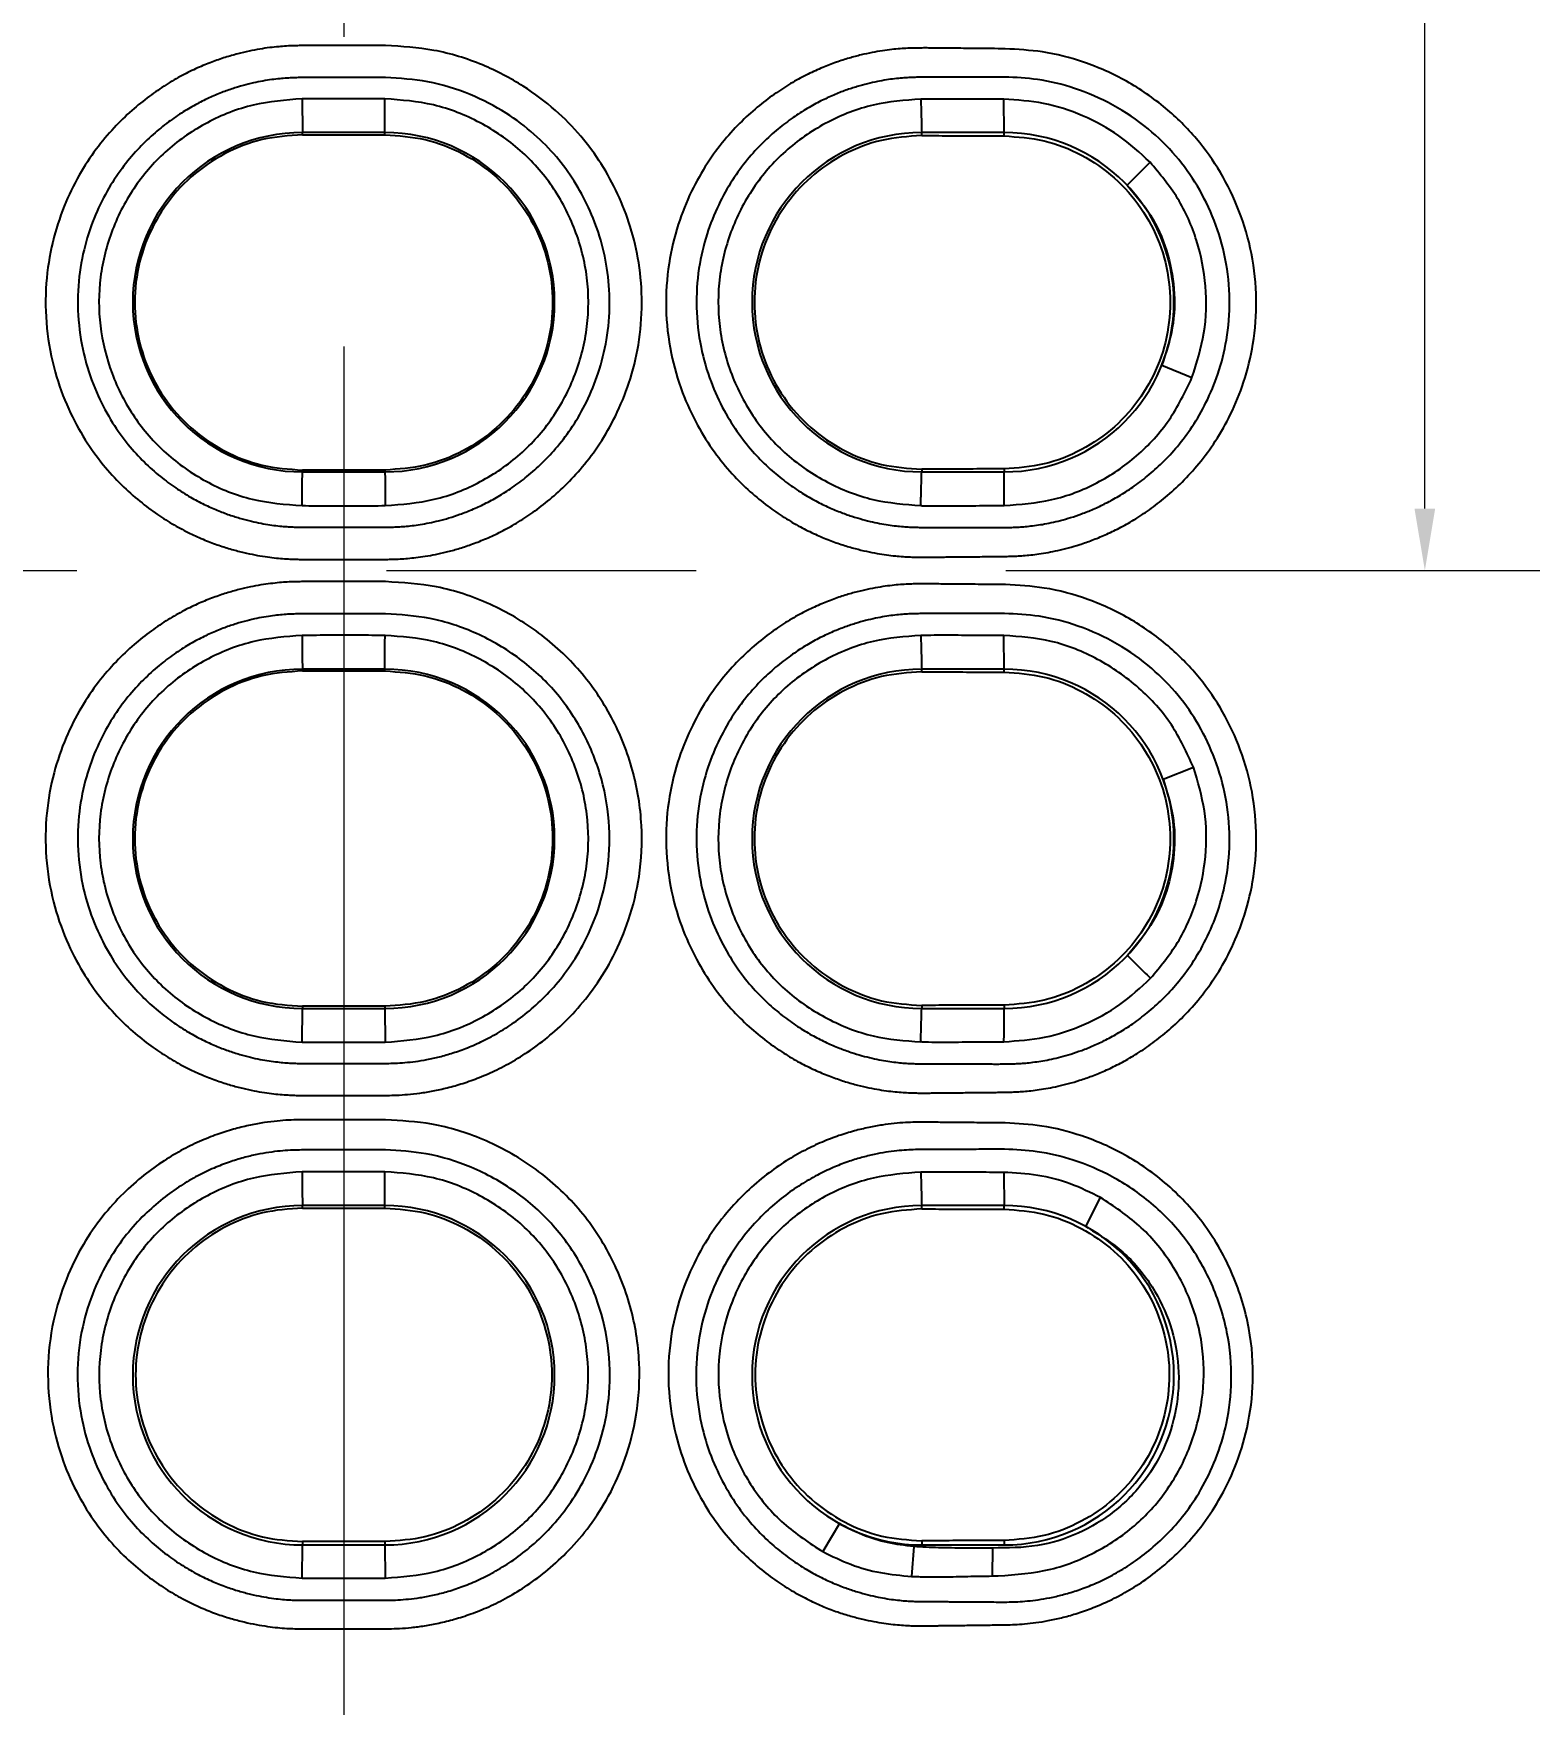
# Model space of a CAD drawing. Header units: millimetres. Extents: x 52832 to 53470, y -6025 to -5739.
# Drawn here: x 53385.84 to 53422.08, y -5903.73 to -5863.23 of the extents above; entities that cross this region are included whole.
import ezdxf

# ---------------------------------------------------------------- set-up
doc = ezdxf.new("R2010")
doc.units = ezdxf.units.MM
doc.linetypes.add('CENTER', pattern=[0.6, 0.375, -0.075, 0.075, -0.075])
doc.layers.get('0').update_dxf_attribs({"linetype": 'CONTINUOUS'})
doc.layers.get('Defpoints').update_dxf_attribs({"linetype": 'CONTINUOUS'})
doc.layers.add('dim', color=82, linetype='CONTINUOUS', lineweight=9)
doc.layers.add('part', color=7, linetype='CONTINUOUS', lineweight=20)
doc.styles.get("Standard").update_dxf_attribs({"font": 'romans.shx', "width": 0.7})
doc.dimstyles.new('03', dxfattribs={"dimscale": 0.5, "dimtxt": 4, "dimasz": 3, "dimexe": 0.5, "dimexo": 0.5, "dimgap": 0.09, "dimtad": 0, "dimzin": 0, "dimdsep": 46, "dimtxsty": 'Standard', "dimcen": 0, "dimclrd": 256, "dimclre": 256, "dimclrt": 6, "dimazin": 2, "dimtp": 0.01, "dimtm": 0.01, "dimtfac": 1, "dimtofl": 0, "dimtmove": 0, "dimatfit": 0, "dimfxl": 0, "dimtolj": 1, "dimtzin": 0, "dimlwd": -1, "dimlwe": -1, "dimarcsym": 0})

# ---------------------------------------------------------------- blocks, each defined once
blk = doc.blocks.new('*D1203')
at = {"layer": 'Defpoints', "color": 0}
for p in [(53394.958, -5839.149), (53419.545, -5876.249), (53419.545, -5876.249)]:
    blk.add_point(p, dxfattribs=at)
at = {"layer": 'dim'}
for p, q in [((53395.208, -5839.149), (53419.795, -5839.149)), ((53419.545, -5840.649), (53419.545, -5854.854)), ((53419.545, -5874.749), (53419.545, -5860.544))]:
    blk.add_line(p, q, dxfattribs=at)
for points in [[(53419.295, -5840.649), (53419.795, -5840.649), (53419.545, -5839.149)], [(53419.295, -5874.749), (53419.795, -5874.749), (53419.545, -5876.249)]]:
    blk.add_solid(points, dxfattribs=at)
at = {"layer": 'dim', "color": 6, "insert": (53419.545, -5857.699), "char_height": 2, "attachment_point": 5, "rotation": 90}
blk.add_mtext('\\A1;37.10', dxfattribs=at)

msp = doc.modelspace()

# ---------------------------------------------------------------- linework, layer by layer
at = {"color": 7, "linetype": 'Continuous'}
for p, q in [((53392.35, -5864.819), (53392.358, -5865.639)), ((53394.358, -5865.69), (53394.358, -5864.819)), ((53392.358, -5865.69), (53392.358, -5865.639)), ((53394.358, -5865.639), (53392.358, -5865.639)), ((53407.358, -5865.711), (53407.358, -5865.639)), ((53409.358, -5865.639), (53407.358, -5865.639)), ((53409.358, -5865.718), (53409.358, -5865.639)), ((53412.331, -5866.911), (53412.89, -5866.357)), ((53413.175, -5871.273), (53413.905, -5871.575)), ((53392.358, -5873.815), (53392.358, -5873.859)), ((53392.358, -5873.859), (53394.358, -5873.859)), ((53394.358, -5873.815), (53394.358, -5873.859)), ((53407.358, -5873.793), (53407.358, -5873.859)), ((53407.358, -5873.859), (53409.358, -5873.859)), ((53409.352, -5874.674), (53409.358, -5873.859)), ((53409.358, -5873.787), (53409.358, -5873.859)), ((53392.358, -5878.683), (53392.358, -5878.639)), ((53394.358, -5878.639), (53392.358, -5878.639)), ((53394.358, -5878.683), (53394.358, -5878.639)), ((53409.358, -5878.639), (53407.358, -5878.639)), ((53407.358, -5878.705), (53407.358, -5878.639)), ((53409.358, -5878.711), (53409.358, -5878.639)), ((53413.205, -5881.304), (53413.941, -5881.016)), ((53392.349, -5887.679), (53392.358, -5886.859)), ((53392.358, -5886.808), (53392.358, -5886.859)), ((53392.358, -5886.859), (53394.358, -5886.859)), ((53394.358, -5886.808), (53394.358, -5886.859)), ((53394.358, -5886.859), (53394.366, -5887.678)), ((53407.358, -5886.787), (53407.358, -5886.859)), ((53407.358, -5886.859), (53409.358, -5886.859)), ((53409.358, -5886.78), (53409.358, -5886.859)), ((53394.358, -5891.698), (53394.358, -5890.819)), ((53394.358, -5891.639), (53392.358, -5891.639)), ((53392.358, -5891.698), (53392.358, -5891.639)), ((53409.358, -5891.639), (53407.358, -5891.639)), ((53407.358, -5891.719), (53407.358, -5891.639)), ((53409.358, -5891.726), (53409.358, -5891.639)), ((53411.331, -5892.144), (53411.692, -5891.444)), ((53405.365, -5899.344), (53404.966, -5900.023)), ((53392.35, -5900.664), (53392.358, -5899.859)), ((53392.358, -5899.78), (53392.358, -5899.859)), ((53392.358, -5899.859), (53394.358, -5899.859)), ((53394.358, -5899.78), (53394.358, -5899.859)), ((53394.358, -5899.859), (53394.364, -5900.664)), ((53407.164, -5899.898), (53407.115, -5900.622)), ((53407.358, -5899.759), (53407.358, -5899.859)), ((53407.358, -5899.859), (53409.358, -5899.859)), ((53409.358, -5899.752), (53409.358, -5899.859)), ((53409.075, -5899.935), (53409.063, -5900.611))]:
    msp.add_line(p, q, dxfattribs=at)
for centre, start, end in [((53392.358, -5869.749), 90, 270), ((53394.358, -5869.749), 270, 90), ((53407.358, -5869.749), 90, 270), ((53409.358, -5869.749), 270, 90), ((53392.358, -5882.749), 90, 270), ((53394.358, -5882.749), 270, 90), ((53407.358, -5882.749), 90, 270), ((53409.358, -5882.749), 270, 90), ((53392.358, -5895.749), 90, 270), ((53394.358, -5895.749), 270, 90), ((53407.358, -5895.749), 90, 270), ((53409.358, -5895.749), 270, 90)]:
    msp.add_arc(centre, 4.11, start, end, dxfattribs=at)
for points in [[(53394.371, -5863.529), (53394.025, -5863.529), (53393.707, -5863.529), (53393.415, -5863.529), (53393.148, -5863.529), (53392.907, -5863.529), (53392.692, -5863.529), (53392.501, -5863.529), (53392.325, -5863.53), (53392.154, -5863.534), (53391.976, -5863.541), (53391.783, -5863.556), (53391.568, -5863.579), (53391.33, -5863.614), (53391.07, -5863.664), (53390.79, -5863.73), (53390.49, -5863.817), (53390.166, -5863.929), (53389.819, -5864.072), (53389.449, -5864.253), (53389.059, -5864.479), (53388.651, -5864.758), (53388.228, -5865.101), (53387.797, -5865.522), (53387.365, -5866.039), (53386.953, -5866.669), (53386.591, -5867.418), (53386.311, -5868.289), (53386.154, -5869.288), (53386.169, -5870.376), (53386.369, -5871.437), (53386.698, -5872.338), (53387.098, -5873.079), (53387.533, -5873.685), (53387.979, -5874.176), (53388.421, -5874.571), (53388.847, -5874.89), (53389.253, -5875.145), (53389.636, -5875.349), (53389.997, -5875.511), (53390.335, -5875.638), (53390.649, -5875.737), (53390.94, -5875.813), (53391.208, -5875.87), (53391.454, -5875.912), (53391.677, -5875.941), (53391.876, -5875.96), (53392.054, -5875.971), (53392.211, -5875.977), (53392.349, -5875.979)], [(53392.349, -5875.979), (53392.457, -5875.98), (53392.577, -5875.98), (53392.709, -5875.98), (53392.855, -5875.98), (53393.016, -5875.98), (53393.192, -5875.98), (53393.386, -5875.98), (53393.6, -5875.98), (53393.819, -5875.979), (53394.028, -5875.98), (53394.217, -5875.98), (53394.388, -5875.979), (53394.553, -5875.976), (53394.723, -5875.968), (53394.906, -5875.955), (53395.109, -5875.934), (53395.335, -5875.903), (53395.581, -5875.858), (53395.847, -5875.799), (53396.133, -5875.721), (53396.44, -5875.62), (53396.77, -5875.492), (53397.123, -5875.33), (53397.495, -5875.128), (53397.887, -5874.879), (53398.294, -5874.572), (53398.714, -5874.197), (53399.138, -5873.738), (53399.554, -5873.18), (53399.939, -5872.506), (53400.266, -5871.707), (53400.495, -5870.78), (53400.578, -5869.768), (53400.504, -5868.796), (53400.3, -5867.916), (53399.994, -5867.125), (53399.597, -5866.398), (53399.1, -5865.725), (53398.486, -5865.1), (53397.708, -5864.514), (53396.717, -5863.999), (53395.544, -5863.646), (53394.371, -5863.529)], [(53409.383, -5863.607), (53409.038, -5863.603), (53408.723, -5863.6), (53408.435, -5863.597), (53408.171, -5863.595), (53407.932, -5863.593), (53407.721, -5863.59), (53407.533, -5863.588), (53407.36, -5863.588), (53407.193, -5863.589), (53407.021, -5863.595), (53406.837, -5863.606), (53406.633, -5863.626), (53406.406, -5863.656), (53406.157, -5863.698), (53405.89, -5863.756), (53405.602, -5863.833), (53405.292, -5863.933), (53404.96, -5864.061), (53404.607, -5864.221), (53404.233, -5864.422), (53403.839, -5864.672), (53403.429, -5864.979), (53403.008, -5865.357), (53402.583, -5865.818), (53402.167, -5866.381), (53401.784, -5867.059), (53401.462, -5867.862), (53401.238, -5868.811), (53401.168, -5869.891), (53401.29, -5870.983), (53401.567, -5871.941), (53401.928, -5872.727), (53402.338, -5873.377), (53402.771, -5873.909), (53403.206, -5874.34), (53403.629, -5874.687), (53404.034, -5874.966), (53404.419, -5875.191), (53404.783, -5875.371), (53405.126, -5875.515), (53405.448, -5875.629), (53405.747, -5875.717), (53406.023, -5875.784), (53406.277, -5875.834), (53406.509, -5875.87), (53406.72, -5875.895), (53406.91, -5875.911), (53407.081, -5875.921), (53407.233, -5875.925), (53407.368, -5875.926)], [(53407.368, -5875.926), (53407.475, -5875.926), (53407.593, -5875.925), (53407.724, -5875.923), (53407.869, -5875.922), (53408.029, -5875.92), (53408.206, -5875.919), (53408.399, -5875.917), (53408.608, -5875.915), (53408.819, -5875.913), (53409.016, -5875.911), (53409.195, -5875.91), (53409.355, -5875.908), (53409.508, -5875.904), (53409.662, -5875.898), (53409.824, -5875.888), (53410.001, -5875.871), (53410.199, -5875.846), (53410.418, -5875.811), (53410.656, -5875.763), (53410.912, -5875.7), (53411.187, -5875.619), (53411.482, -5875.516), (53411.8, -5875.386), (53412.139, -5875.223), (53412.497, -5875.022), (53412.872, -5874.776), (53413.263, -5874.474), (53413.666, -5874.105), (53414.072, -5873.657), (53414.47, -5873.114), (53414.839, -5872.462), (53415.154, -5871.688), (53415.381, -5870.761), (53415.461, -5869.687), (53415.345, -5868.569), (53415.042, -5867.53), (53414.594, -5866.608), (53414.013, -5865.789), (53413.267, -5865.048), (53412.317, -5864.394), (53411.28, -5863.932), (53410.281, -5863.684), (53409.383, -5863.607)], [(53394.369, -5864.305), (53394.024, -5864.305), (53393.707, -5864.305), (53393.415, -5864.305), (53393.149, -5864.305), (53392.907, -5864.305), (53392.692, -5864.305), (53392.503, -5864.304), (53392.335, -5864.305), (53392.178, -5864.309), (53392.022, -5864.315), (53391.854, -5864.328), (53391.667, -5864.348), (53391.459, -5864.378), (53391.232, -5864.421), (53390.987, -5864.479), (53390.724, -5864.555), (53390.441, -5864.654), (53390.137, -5864.78), (53389.813, -5864.939), (53389.472, -5865.136), (53389.114, -5865.381), (53388.743, -5865.682), (53388.365, -5866.052), (53387.989, -5866.505), (53387.629, -5867.056), (53387.312, -5867.712), (53387.068, -5868.475), (53386.932, -5869.349), (53386.947, -5870.302), (53387.123, -5871.23), (53387.412, -5872.018), (53387.762, -5872.667), (53388.141, -5873.196), (53388.531, -5873.624), (53388.917, -5873.97), (53389.29, -5874.248), (53389.646, -5874.47), (53389.982, -5874.648), (53390.297, -5874.789), (53390.593, -5874.901), (53390.867, -5874.988), (53391.121, -5875.054), (53391.356, -5875.104), (53391.571, -5875.141), (53391.766, -5875.166), (53391.939, -5875.183), (53392.092, -5875.192), (53392.231, -5875.197), (53392.358, -5875.199)], [(53392.358, -5875.199), (53392.459, -5875.2), (53392.576, -5875.2), (53392.709, -5875.2), (53392.856, -5875.199), (53393.017, -5875.2), (53393.192, -5875.2), (53393.386, -5875.2), (53393.599, -5875.199), (53393.819, -5875.199), (53394.028, -5875.2), (53394.215, -5875.2), (53394.378, -5875.199), (53394.529, -5875.196), (53394.678, -5875.19), (53394.837, -5875.179), (53395.014, -5875.161), (53395.21, -5875.133), (53395.425, -5875.095), (53395.657, -5875.043), (53395.907, -5874.975), (53396.175, -5874.887), (53396.463, -5874.775), (53396.771, -5874.633), (53397.097, -5874.457), (53397.439, -5874.239), (53397.797, -5873.971), (53398.165, -5873.643), (53398.536, -5873.242), (53398.899, -5872.754), (53399.236, -5872.166), (53399.522, -5871.467), (53399.723, -5870.657), (53399.798, -5869.771), (53399.733, -5868.92), (53399.555, -5868.15), (53399.288, -5867.456), (53398.94, -5866.818), (53398.509, -5866.229), (53397.973, -5865.682), (53397.291, -5865.169), (53396.423, -5864.718), (53395.395, -5864.407), (53394.369, -5864.305)], [(53409.367, -5864.291), (53409.021, -5864.292), (53408.706, -5864.293), (53408.418, -5864.293), (53408.155, -5864.294), (53407.916, -5864.295), (53407.703, -5864.295), (53407.517, -5864.295), (53407.352, -5864.296), (53407.197, -5864.299), (53407.044, -5864.305), (53406.882, -5864.316), (53406.703, -5864.334), (53406.502, -5864.362), (53406.284, -5864.401), (53406.048, -5864.453), (53405.794, -5864.523), (53405.52, -5864.613), (53405.228, -5864.728), (53404.917, -5864.872), (53404.588, -5865.052), (53404.242, -5865.274), (53403.881, -5865.548), (53403.511, -5865.882), (53403.139, -5866.291), (53402.776, -5866.788), (53402.441, -5867.385), (53402.159, -5868.093), (53401.964, -5868.927), (53401.905, -5869.878), (53402.013, -5870.838), (53402.256, -5871.68), (53402.574, -5872.372), (53402.933, -5872.944), (53403.311, -5873.412), (53403.691, -5873.791), (53404.063, -5874.097), (53404.42, -5874.345), (53404.758, -5874.543), (53405.078, -5874.703), (53405.38, -5874.831), (53405.663, -5874.932), (53405.926, -5875.011), (53406.169, -5875.072), (53406.393, -5875.117), (53406.597, -5875.15), (53406.783, -5875.174), (53406.949, -5875.189), (53407.098, -5875.198), (53407.235, -5875.202), (53407.358, -5875.204)], [(53407.358, -5875.204), (53407.459, -5875.205), (53407.574, -5875.205), (53407.706, -5875.205), (53407.852, -5875.205), (53408.012, -5875.205), (53408.188, -5875.206), (53408.381, -5875.206), (53408.59, -5875.206), (53408.801, -5875.206), (53408.999, -5875.207), (53409.176, -5875.208), (53409.333, -5875.207), (53409.476, -5875.205), (53409.614, -5875.201), (53409.758, -5875.193), (53409.914, -5875.18), (53410.089, -5875.159), (53410.283, -5875.13), (53410.494, -5875.089), (53410.721, -5875.035), (53410.965, -5874.966), (53411.229, -5874.876), (53411.512, -5874.763), (53411.814, -5874.621), (53412.134, -5874.445), (53412.47, -5874.229), (53412.822, -5873.963), (53413.185, -5873.637), (53413.551, -5873.241), (53413.91, -5872.759), (53414.244, -5872.18), (53414.531, -5871.489), (53414.739, -5870.661), (53414.815, -5869.698), (53414.712, -5868.695), (53414.439, -5867.764), (53414.035, -5866.937), (53413.513, -5866.207), (53412.843, -5865.549), (53411.987, -5864.971), (53411.057, -5864.567), (53410.165, -5864.352), (53409.367, -5864.291)], [(53392.35, -5864.819), (53391.169, -5864.972), (53390.056, -5865.398), (53389.092, -5866.06), (53388.315, -5866.935), (53387.76, -5867.988), (53387.468, -5869.142), (53387.465, -5870.32), (53387.747, -5871.473), (53388.288, -5872.524), (53389.056, -5873.404), (53390.023, -5874.084), (53391.143, -5874.52), (53392.349, -5874.677)], [(53394.358, -5864.819), (53393.721, -5864.818), (53393.053, -5864.817), (53392.35, -5864.819)], [(53394.366, -5874.677), (53395.553, -5874.523), (53396.667, -5874.094), (53397.632, -5873.429), (53398.409, -5872.551), (53398.962, -5871.494), (53399.249, -5870.337), (53399.248, -5869.154), (53398.958, -5867.996), (53398.408, -5866.945), (53397.634, -5866.07), (53396.66, -5865.4), (53395.535, -5864.969), (53394.358, -5864.819)], [(53407.337, -5864.825), (53406.185, -5864.971), (53405.089, -5865.383), (53404.112, -5866.043), (53403.324, -5866.923), (53402.765, -5867.975), (53402.469, -5869.135), (53402.467, -5870.337), (53402.756, -5871.499), (53403.307, -5872.552), (53404.093, -5873.439), (53405.074, -5874.106), (53406.177, -5874.526), (53407.336, -5874.677)], [(53409.344, -5864.83), (53408.659, -5864.828), (53407.99, -5864.824), (53407.337, -5864.825)], [(53407.337, -5864.825), (53407.347, -5865.201), (53407.358, -5865.639)], [(53412.89, -5866.357), (53412.133, -5865.715), (53411.257, -5865.23), (53410.311, -5864.932), (53409.344, -5864.83)], [(53409.358, -5865.639), (53409.353, -5865.344), (53409.348, -5865.07), (53409.344, -5864.83)], [(53392.358, -5865.69), (53391.386, -5865.808), (53390.471, -5866.155), (53389.665, -5866.712), (53389.016, -5867.445), (53388.561, -5868.312), (53388.327, -5869.262), (53388.327, -5870.242), (53388.561, -5871.193), (53389.016, -5872.06), (53389.665, -5872.793), (53390.471, -5873.349), (53391.386, -5873.696), (53392.358, -5873.815)], [(53392.358, -5865.69), (53393.024, -5865.69), (53393.691, -5865.69), (53394.358, -5865.69)], [(53394.358, -5865.69), (53395.329, -5865.808), (53396.245, -5866.155), (53397.05, -5866.712), (53397.699, -5867.444), (53398.154, -5868.311), (53398.389, -5869.262), (53398.389, -5870.242), (53398.155, -5871.192), (53397.7, -5872.06), (53397.05, -5872.793), (53396.245, -5873.349), (53395.329, -5873.696), (53394.358, -5873.815)], [(53407.358, -5865.711), (53406.388, -5865.826), (53405.475, -5866.17), (53404.671, -5866.724), (53404.023, -5867.453), (53403.568, -5868.317), (53403.335, -5869.265), (53403.335, -5870.241), (53403.569, -5871.188), (53404.023, -5872.052), (53404.671, -5872.781), (53405.475, -5873.334), (53406.388, -5873.678), (53407.358, -5873.793)], [(53407.358, -5865.711), (53408.022, -5865.713), (53408.692, -5865.716), (53409.358, -5865.718)], [(53409.358, -5865.718), (53410.321, -5865.838), (53411.227, -5866.185), (53412.024, -5866.738), (53412.666, -5867.465), (53413.116, -5868.324), (53413.348, -5869.266), (53413.348, -5870.236), (53413.117, -5871.178), (53412.667, -5872.038), (53412.025, -5872.766), (53411.228, -5873.319), (53410.321, -5873.666), (53409.358, -5873.787)], [(53413.905, -5871.575), (53414.193, -5870.492), (53414.232, -5869.36), (53414.014, -5868.251), (53413.556, -5867.232), (53412.89, -5866.357)], [(53412.331, -5866.911), (53412.898, -5867.638), (53413.287, -5868.491), (53413.468, -5869.422), (53413.428, -5870.37), (53413.175, -5871.273)], [(53409.352, -5874.674), (53410.508, -5874.53), (53411.604, -5874.122), (53412.564, -5873.468), (53413.349, -5872.6), (53413.905, -5871.575)], [(53392.349, -5874.677), (53392.353, -5874.312), (53392.358, -5873.859)], [(53394.358, -5873.815), (53393.691, -5873.815), (53393.024, -5873.815), (53392.358, -5873.815)], [(53394.358, -5873.859), (53394.362, -5874.312), (53394.366, -5874.677)], [(53407.336, -5874.677), (53407.346, -5874.304), (53407.358, -5873.859)], [(53409.358, -5873.787), (53408.692, -5873.789), (53408.023, -5873.791), (53407.358, -5873.793)], [(53392.349, -5874.677), (53393.005, -5874.68), (53393.676, -5874.68), (53394.366, -5874.677)], [(53407.359, -5874.678), (53407.351, -5874.678), (53407.344, -5874.677), (53407.336, -5874.677)], [(53407.359, -5874.678), (53408.004, -5874.679), (53408.669, -5874.678), (53409.352, -5874.674)], [(53394.371, -5876.518), (53394.028, -5876.518), (53393.712, -5876.518), (53393.422, -5876.518), (53393.157, -5876.518), (53392.916, -5876.518), (53392.703, -5876.518), (53392.513, -5876.518), (53392.339, -5876.519), (53392.168, -5876.522), (53391.992, -5876.529), (53391.801, -5876.543), (53391.589, -5876.566), (53391.354, -5876.599), (53391.097, -5876.647), (53390.82, -5876.711), (53390.523, -5876.795), (53390.203, -5876.904), (53389.859, -5877.043), (53389.492, -5877.219), (53389.106, -5877.438), (53388.701, -5877.71), (53388.281, -5878.044), (53387.851, -5878.453), (53387.42, -5878.955), (53387.005, -5879.568), (53386.635, -5880.299), (53386.343, -5881.15), (53386.167, -5882.127), (53386.155, -5883.204), (53386.33, -5884.279), (53386.647, -5885.21), (53387.04, -5885.974), (53387.473, -5886.6), (53387.921, -5887.106), (53388.365, -5887.515), (53388.795, -5887.843), (53389.206, -5888.106), (53389.594, -5888.317), (53389.959, -5888.484), (53390.302, -5888.615), (53390.62, -5888.718), (53390.915, -5888.796), (53391.187, -5888.855), (53391.437, -5888.898), (53391.664, -5888.929), (53391.867, -5888.948), (53392.048, -5888.96), (53392.208, -5888.966), (53392.349, -5888.968)], [(53392.349, -5888.968), (53392.46, -5888.969), (53392.571, -5888.969), (53392.684, -5888.969), (53392.806, -5888.969), (53392.94, -5888.969), (53393.089, -5888.969), (53393.256, -5888.969), (53393.444, -5888.969), (53393.644, -5888.968), (53393.84, -5888.968), (53394.026, -5888.969), (53394.209, -5888.969), (53394.407, -5888.967), (53394.639, -5888.961), (53394.905, -5888.944), (53395.2, -5888.912), (53395.522, -5888.859), (53395.868, -5888.782), (53396.241, -5888.676), (53396.641, -5888.533), (53397.067, -5888.346), (53397.517, -5888.104), (53397.987, -5887.797), (53398.472, -5887.41), (53398.963, -5886.928), (53399.442, -5886.331), (53399.886, -5885.6), (53400.259, -5884.715), (53400.511, -5883.662), (53400.57, -5882.43), (53400.355, -5881.094), (53399.845, -5879.813), (53399.081, -5878.691), (53398.087, -5877.765), (53396.897, -5877.065), (53395.608, -5876.648), (53394.371, -5876.518)], [(53409.384, -5876.59), (53409.038, -5876.587), (53408.722, -5876.584), (53408.433, -5876.581), (53408.169, -5876.579), (53407.93, -5876.577), (53407.719, -5876.575), (53407.531, -5876.573), (53407.36, -5876.572), (53407.194, -5876.574), (53407.024, -5876.58), (53406.842, -5876.591), (53406.641, -5876.61), (53406.416, -5876.639), (53406.17, -5876.681), (53405.905, -5876.738), (53405.619, -5876.814), (53405.311, -5876.912), (53404.982, -5877.038), (53404.631, -5877.196), (53404.259, -5877.393), (53403.868, -5877.639), (53403.459, -5877.942), (53403.039, -5878.314), (53402.614, -5878.769), (53402.197, -5879.323), (53401.811, -5879.993), (53401.483, -5880.786), (53401.25, -5881.723), (53401.167, -5882.798), (53401.276, -5883.897), (53401.545, -5884.872), (53401.904, -5885.67), (53402.313, -5886.33), (53402.747, -5886.87), (53403.183, -5887.307), (53403.608, -5887.658), (53404.016, -5887.941), (53404.403, -5888.169), (53404.769, -5888.351), (53405.114, -5888.496), (53405.437, -5888.611), (53405.737, -5888.7), (53406.015, -5888.767), (53406.27, -5888.818), (53406.503, -5888.854), (53406.715, -5888.88), (53406.906, -5888.896), (53407.078, -5888.905), (53407.232, -5888.909), (53407.367, -5888.911)], [(53407.367, -5888.911), (53407.476, -5888.91), (53407.596, -5888.909), (53407.729, -5888.907), (53407.876, -5888.906), (53408.039, -5888.904), (53408.218, -5888.903), (53408.413, -5888.901), (53408.623, -5888.899), (53408.833, -5888.897), (53409.028, -5888.895), (53409.204, -5888.893), (53409.363, -5888.891), (53409.514, -5888.887), (53409.667, -5888.881), (53409.828, -5888.87), (53410.005, -5888.853), (53410.202, -5888.828), (53410.42, -5888.793), (53410.656, -5888.745), (53410.91, -5888.682), (53411.184, -5888.601), (53411.478, -5888.499), (53411.794, -5888.37), (53412.13, -5888.208), (53412.486, -5888.009), (53412.859, -5887.765), (53413.248, -5887.466), (53413.649, -5887.101), (53414.054, -5886.658), (53414.452, -5886.121), (53414.822, -5885.476), (53415.139, -5884.71), (53415.372, -5883.794), (53415.461, -5882.729), (53415.359, -5881.622), (53415.074, -5880.592), (53414.647, -5879.676), (53414.089, -5878.861), (53413.379, -5878.124), (53412.45, -5877.451), (53411.384, -5876.95), (53410.328, -5876.674), (53409.384, -5876.59)], [(53394.369, -5877.298), (53394.027, -5877.298), (53393.711, -5877.298), (53393.422, -5877.298), (53393.157, -5877.298), (53392.917, -5877.299), (53392.703, -5877.298), (53392.514, -5877.298), (53392.348, -5877.299), (53392.192, -5877.302), (53392.036, -5877.308), (53391.871, -5877.32), (53391.687, -5877.339), (53391.482, -5877.368), (53391.258, -5877.41), (53391.016, -5877.465), (53390.756, -5877.539), (53390.477, -5877.634), (53390.176, -5877.756), (53389.856, -5877.91), (53389.518, -5878.101), (53389.163, -5878.338), (53388.795, -5878.63), (53388.419, -5878.989), (53388.042, -5879.427), (53387.68, -5879.962), (53387.356, -5880.601), (53387.099, -5881.346), (53386.945, -5882.2), (53386.933, -5883.143), (53387.086, -5884.085), (53387.363, -5884.9), (53387.706, -5885.571), (53388.084, -5886.118), (53388.474, -5886.561), (53388.863, -5886.919), (53389.24, -5887.207), (53389.6, -5887.437), (53389.94, -5887.621), (53390.26, -5887.768), (53390.56, -5887.883), (53390.839, -5887.973), (53391.097, -5888.042), (53391.335, -5888.094), (53391.555, -5888.132), (53391.753, -5888.158), (53391.93, -5888.176), (53392.087, -5888.186), (53392.229, -5888.191), (53392.358, -5888.193)], [(53392.358, -5888.193), (53392.462, -5888.194), (53392.569, -5888.194), (53392.684, -5888.193), (53392.807, -5888.193), (53392.941, -5888.193), (53393.089, -5888.193), (53393.256, -5888.193), (53393.443, -5888.193), (53393.643, -5888.193), (53393.839, -5888.193), (53394.027, -5888.193), (53394.207, -5888.193), (53394.396, -5888.192), (53394.605, -5888.187), (53394.837, -5888.172), (53395.095, -5888.144), (53395.375, -5888.098), (53395.678, -5888.032), (53396.004, -5887.938), (53396.355, -5887.813), (53396.728, -5887.648), (53397.121, -5887.436), (53397.533, -5887.167), (53397.958, -5886.828), (53398.388, -5886.405), (53398.807, -5885.882), (53399.194, -5885.243), (53399.52, -5884.467), (53399.74, -5883.546), (53399.79, -5882.468), (53399.6, -5881.299), (53399.152, -5880.176), (53398.487, -5879.197), (53397.619, -5878.389), (53396.577, -5877.778), (53395.449, -5877.412), (53394.369, -5877.298)], [(53409.367, -5877.29), (53409.02, -5877.291), (53408.704, -5877.291), (53408.416, -5877.292), (53408.152, -5877.292), (53407.913, -5877.293), (53407.7, -5877.293), (53407.514, -5877.293), (53407.35, -5877.294), (53407.198, -5877.297), (53407.047, -5877.302), (53406.888, -5877.313), (53406.711, -5877.33), (53406.513, -5877.357), (53406.297, -5877.395), (53406.064, -5877.446), (53405.813, -5877.514), (53405.542, -5877.602), (53405.253, -5877.714), (53404.944, -5877.855), (53404.618, -5878.03), (53404.274, -5878.248), (53403.915, -5878.516), (53403.545, -5878.844), (53403.173, -5879.245), (53402.808, -5879.733), (53402.469, -5880.321), (53402.182, -5881.019), (53401.977, -5881.843), (53401.903, -5882.788), (53401.998, -5883.756), (53402.233, -5884.613), (53402.547, -5885.317), (53402.904, -5885.899), (53403.282, -5886.376), (53403.664, -5886.762), (53404.038, -5887.074), (53404.397, -5887.326), (53404.738, -5887.528), (53405.06, -5887.691), (53405.364, -5887.821), (53405.649, -5887.924), (53405.914, -5888.005), (53406.159, -5888.066), (53406.384, -5888.113), (53406.59, -5888.146), (53406.777, -5888.17), (53406.945, -5888.186), (53407.096, -5888.195), (53407.234, -5888.2), (53407.358, -5888.202)], [(53407.358, -5888.202), (53407.461, -5888.203), (53407.578, -5888.203), (53407.711, -5888.203), (53407.859, -5888.203), (53408.022, -5888.203), (53408.201, -5888.204), (53408.396, -5888.204), (53408.606, -5888.205), (53408.816, -5888.205), (53409.011, -5888.206), (53409.186, -5888.207), (53409.341, -5888.206), (53409.483, -5888.205), (53409.621, -5888.2), (53409.764, -5888.192), (53409.92, -5888.179), (53410.095, -5888.158), (53410.289, -5888.129), (53410.499, -5888.088), (53410.726, -5888.034), (53410.97, -5887.965), (53411.233, -5887.876), (53411.516, -5887.762), (53411.817, -5887.621), (53412.136, -5887.445), (53412.472, -5887.23), (53412.823, -5886.965), (53413.184, -5886.641), (53413.55, -5886.246), (53413.907, -5885.768), (53414.24, -5885.192), (53414.527, -5884.506), (53414.736, -5883.685), (53414.815, -5882.73), (53414.719, -5881.738), (53414.458, -5880.817), (53414.069, -5879.999), (53413.567, -5879.276), (53412.93, -5878.625), (53412.095, -5878.033), (53411.142, -5877.596), (53410.202, -5877.358), (53409.367, -5877.29)], [(53392.349, -5877.821), (53391.185, -5877.97), (53390.084, -5878.386), (53389.108, -5879.047), (53388.321, -5879.928), (53387.763, -5880.981), (53387.469, -5882.141), (53387.468, -5883.343), (53387.758, -5884.504), (53388.31, -5885.556), (53389.097, -5886.441), (53390.077, -5887.108), (53391.183, -5887.527), (53392.349, -5887.679)], [(53394.359, -5877.821), (53393.721, -5877.819), (53393.053, -5877.819), (53392.349, -5877.821)], [(53392.349, -5877.821), (53392.353, -5878.186), (53392.358, -5878.639)], [(53394.358, -5878.639), (53394.358, -5878.327), (53394.358, -5878.048), (53394.359, -5877.821)], [(53394.366, -5887.678), (53395.551, -5887.524), (53396.666, -5887.096), (53397.632, -5886.431), (53398.408, -5885.552), (53398.962, -5884.494), (53399.249, -5883.337), (53399.247, -5882.154), (53398.957, -5880.996), (53398.407, -5879.945), (53397.633, -5879.071), (53396.659, -5878.401), (53395.535, -5877.97), (53394.359, -5877.821)], [(53407.337, -5877.821), (53406.183, -5877.969), (53405.086, -5878.383), (53404.109, -5879.045), (53403.321, -5879.927), (53402.763, -5880.98), (53402.469, -5882.141), (53402.468, -5883.344), (53402.759, -5884.504), (53403.31, -5885.556), (53404.097, -5886.441), (53405.077, -5887.106), (53406.179, -5887.524), (53407.336, -5887.673)], [(53409.345, -5877.823), (53408.659, -5877.821), (53407.99, -5877.819), (53407.337, -5877.821)], [(53407.337, -5877.821), (53407.347, -5878.194), (53407.358, -5878.639)], [(53413.941, -5881.016), (53413.407, -5879.992), (53412.615, -5879.096), (53411.619, -5878.402), (53410.498, -5877.968), (53409.345, -5877.823)], [(53409.358, -5878.639), (53409.353, -5878.338), (53409.348, -5878.061), (53409.345, -5877.823)], [(53392.358, -5878.683), (53391.386, -5878.801), (53390.471, -5879.149), (53389.665, -5879.705), (53389.016, -5880.438), (53388.561, -5881.305), (53388.327, -5882.256), (53388.327, -5883.235), (53388.561, -5884.186), (53389.016, -5885.053), (53389.665, -5885.786), (53390.471, -5886.342), (53391.386, -5886.69), (53392.358, -5886.808)], [(53392.358, -5878.683), (53393.024, -5878.683), (53393.691, -5878.683), (53394.358, -5878.683)], [(53394.358, -5878.683), (53395.329, -5878.801), (53396.245, -5879.149), (53397.05, -5879.705), (53397.699, -5880.438), (53398.154, -5881.305), (53398.389, -5882.256), (53398.389, -5883.235), (53398.154, -5884.186), (53397.699, -5885.053), (53397.05, -5885.786), (53396.245, -5886.342), (53395.329, -5886.69), (53394.358, -5886.808)], [(53407.358, -5878.705), (53406.388, -5878.82), (53405.475, -5879.164), (53404.671, -5879.716), (53404.023, -5880.446), (53403.569, -5881.31), (53403.335, -5882.257), (53403.335, -5883.233), (53403.568, -5884.181), (53404.023, -5885.044), (53404.671, -5885.774), (53405.475, -5886.327), (53406.388, -5886.672), (53407.358, -5886.787)], [(53407.358, -5878.705), (53408.021, -5878.707), (53408.691, -5878.709), (53409.358, -5878.711)], [(53409.358, -5878.711), (53410.321, -5878.831), (53411.227, -5879.178), (53412.025, -5879.732), (53412.667, -5880.46), (53413.117, -5881.319), (53413.348, -5882.262), (53413.348, -5883.232), (53413.116, -5884.173), (53412.666, -5885.033), (53412.024, -5885.76), (53411.227, -5886.313), (53410.321, -5886.66), (53409.358, -5886.78)], [(53412.902, -5886.129), (53413.555, -5885.262), (53414.009, -5884.259), (53414.229, -5883.176), (53414.205, -5882.073), (53413.941, -5881.016)], [(53413.205, -5881.304), (53413.44, -5882.191), (53413.468, -5883.112), (53413.284, -5884.016), (53412.901, -5884.853), (53412.339, -5885.578)], [(53412.339, -5885.578), (53412.54, -5885.775), (53412.731, -5885.962), (53412.902, -5886.129)], [(53409.351, -5887.667), (53410.336, -5887.557), (53411.288, -5887.252), (53412.158, -5886.767), (53412.902, -5886.129)], [(53394.358, -5886.808), (53393.691, -5886.808), (53393.024, -5886.808), (53392.358, -5886.808)], [(53407.336, -5887.673), (53407.346, -5887.297), (53407.358, -5886.859)], [(53409.358, -5886.78), (53408.694, -5886.782), (53408.024, -5886.784), (53407.358, -5886.787)], [(53409.351, -5887.667), (53409.353, -5887.424), (53409.355, -5887.148), (53409.358, -5886.859)], [(53392.349, -5887.679), (53393.005, -5887.681), (53393.674, -5887.681), (53394.366, -5887.678)], [(53407.359, -5887.673), (53407.351, -5887.673), (53407.344, -5887.673), (53407.336, -5887.673)], [(53407.359, -5887.673), (53408.004, -5887.674), (53408.669, -5887.672), (53409.351, -5887.667)], [(53394.371, -5889.558), (53394.065, -5889.558), (53393.782, -5889.558), (53393.52, -5889.558), (53393.278, -5889.558), (53393.057, -5889.558), (53392.858, -5889.558), (53392.672, -5889.558), (53392.484, -5889.558), (53392.275, -5889.559), (53392.028, -5889.567), (53391.748, -5889.588), (53391.437, -5889.627), (53391.1, -5889.687), (53390.736, -5889.775), (53390.344, -5889.896), (53389.923, -5890.06), (53389.477, -5890.274), (53389.008, -5890.55), (53388.52, -5890.901), (53388.021, -5891.344), (53387.524, -5891.897), (53387.053, -5892.581), (53386.64, -5893.417), (53386.329, -5894.432), (53386.195, -5895.596), (53386.278, -5896.736), (53386.528, -5897.727), (53386.883, -5898.559), (53387.299, -5899.252), (53387.747, -5899.82), (53388.204, -5900.281), (53388.656, -5900.654), (53389.093, -5900.953), (53389.511, -5901.192), (53389.905, -5901.381), (53390.276, -5901.528), (53390.622, -5901.641), (53390.944, -5901.727), (53391.24, -5901.789), (53391.513, -5901.834), (53391.759, -5901.864), (53391.981, -5901.881), (53392.177, -5901.89), (53392.35, -5901.893)], [(53392.35, -5901.893), (53392.453, -5901.894), (53392.56, -5901.894), (53392.673, -5901.894), (53392.796, -5901.894), (53392.931, -5901.894), (53393.081, -5901.894), (53393.248, -5901.894), (53393.437, -5901.894), (53393.641, -5901.894), (53393.845, -5901.894), (53394.043, -5901.894), (53394.239, -5901.894), (53394.456, -5901.892), (53394.71, -5901.883), (53394.999, -5901.86), (53395.317, -5901.819), (53395.663, -5901.754), (53396.036, -5901.66), (53396.439, -5901.531), (53396.87, -5901.357), (53397.327, -5901.129), (53397.806, -5900.835), (53398.304, -5900.461), (53398.811, -5899.989), (53399.31, -5899.4), (53399.776, -5898.669), (53400.171, -5897.779), (53400.444, -5896.71), (53400.515, -5895.447), (53400.299, -5894.084), (53399.773, -5892.78), (53398.982, -5891.646), (53397.948, -5890.716), (53396.726, -5890.036), (53395.493, -5889.666), (53394.371, -5889.558)], [(53409.383, -5889.635), (53409.089, -5889.633), (53408.817, -5889.63), (53408.567, -5889.627), (53408.336, -5889.625), (53408.124, -5889.623), (53407.934, -5889.621), (53407.76, -5889.62), (53407.592, -5889.618), (53407.412, -5889.616), (53407.205, -5889.618), (53406.965, -5889.627), (53406.695, -5889.648), (53406.398, -5889.686), (53406.076, -5889.745), (53405.729, -5889.828), (53405.355, -5889.943), (53404.952, -5890.097), (53404.524, -5890.299), (53404.074, -5890.557), (53403.603, -5890.886), (53403.12, -5891.3), (53402.635, -5891.816), (53402.168, -5892.456), (53401.75, -5893.238), (53401.418, -5894.186), (53401.237, -5895.297), (53401.264, -5896.43), (53401.466, -5897.429), (53401.778, -5898.268), (53402.157, -5898.972), (53402.572, -5899.555), (53403.003, -5900.033), (53403.432, -5900.422), (53403.849, -5900.737), (53404.249, -5900.991), (53404.628, -5901.194), (53404.987, -5901.356), (53405.324, -5901.484), (53405.639, -5901.584), (53405.929, -5901.659), (53406.197, -5901.716), (53406.443, -5901.757), (53406.668, -5901.786), (53406.871, -5901.804), (53407.054, -5901.815), (53407.219, -5901.82), (53407.364, -5901.821)], [(53407.364, -5901.821), (53407.46, -5901.82), (53407.558, -5901.819), (53407.661, -5901.818), (53407.773, -5901.816), (53407.897, -5901.815), (53408.035, -5901.813), (53408.188, -5901.811), (53408.356, -5901.809), (53408.541, -5901.807), (53408.743, -5901.804), (53408.96, -5901.801), (53409.176, -5901.799), (53409.39, -5901.795), (53409.61, -5901.788), (53409.851, -5901.772), (53410.123, -5901.742), (53410.422, -5901.693), (53410.744, -5901.624), (53411.09, -5901.528), (53411.463, -5901.399), (53411.862, -5901.23), (53412.282, -5901.013), (53412.724, -5900.738), (53413.183, -5900.392), (53413.652, -5899.96), (53414.116, -5899.426), (53414.557, -5898.77), (53414.945, -5897.974), (53415.239, -5897.022), (53415.379, -5895.894), (53415.283, -5894.617), (53414.889, -5893.312), (53414.216, -5892.125), (53413.311, -5891.138), (53412.274, -5890.408), (53411.236, -5889.95), (53410.268, -5889.711), (53409.383, -5889.635)], [(53394.37, -5890.289), (53394.064, -5890.289), (53393.781, -5890.289), (53393.52, -5890.289), (53393.279, -5890.289), (53393.058, -5890.289), (53392.858, -5890.29), (53392.672, -5890.289), (53392.486, -5890.289), (53392.288, -5890.291), (53392.066, -5890.298), (53391.821, -5890.315), (53391.548, -5890.349), (53391.252, -5890.401), (53390.933, -5890.478), (53390.588, -5890.585), (53390.218, -5890.728), (53389.825, -5890.916), (53389.411, -5891.158), (53388.98, -5891.467), (53388.538, -5891.856), (53388.099, -5892.342), (53387.682, -5892.943), (53387.315, -5893.679), (53387.036, -5894.573), (53386.912, -5895.602), (53386.98, -5896.612), (53387.198, -5897.491), (53387.509, -5898.231), (53387.875, -5898.847), (53388.268, -5899.352), (53388.671, -5899.763), (53389.072, -5900.095), (53389.46, -5900.362), (53389.831, -5900.575), (53390.181, -5900.743), (53390.51, -5900.874), (53390.818, -5900.976), (53391.103, -5901.052), (53391.367, -5901.108), (53391.609, -5901.148), (53391.828, -5901.175), (53392.023, -5901.191), (53392.198, -5901.198), (53392.358, -5901.202)], [(53392.358, -5901.202), (53392.456, -5901.202), (53392.559, -5901.202), (53392.672, -5901.202), (53392.796, -5901.202), (53392.931, -5901.202), (53393.081, -5901.202), (53393.248, -5901.202), (53393.436, -5901.201), (53393.64, -5901.201), (53393.844, -5901.201), (53394.043, -5901.202), (53394.237, -5901.202), (53394.443, -5901.2), (53394.672, -5901.192), (53394.927, -5901.172), (53395.21, -5901.136), (53395.516, -5901.079), (53395.847, -5900.995), (53396.205, -5900.879), (53396.587, -5900.724), (53396.992, -5900.52), (53397.418, -5900.258), (53397.86, -5899.924), (53398.308, -5899.503), (53398.748, -5898.978), (53399.157, -5898.33), (53399.504, -5897.538), (53399.74, -5896.592), (53399.798, -5895.473), (53399.601, -5894.271), (53399.131, -5893.12), (53398.433, -5892.124), (53397.521, -5891.307), (53396.441, -5890.71), (53395.356, -5890.384), (53394.37, -5890.289)], [(53409.367, -5890.272), (53409.072, -5890.273), (53408.801, -5890.274), (53408.551, -5890.275), (53408.32, -5890.276), (53408.109, -5890.277), (53407.918, -5890.277), (53407.744, -5890.278), (53407.575, -5890.278), (53407.401, -5890.278), (53407.208, -5890.281), (53406.993, -5890.291), (53406.754, -5890.311), (53406.491, -5890.346), (53406.206, -5890.399), (53405.898, -5890.475), (53405.566, -5890.579), (53405.21, -5890.718), (53404.831, -5890.899), (53404.432, -5891.13), (53404.014, -5891.422), (53403.585, -5891.79), (53403.155, -5892.249), (53402.742, -5892.816), (53402.369, -5893.51), (53402.073, -5894.351), (53401.908, -5895.336), (53401.927, -5896.345), (53402.1, -5897.236), (53402.372, -5897.987), (53402.705, -5898.619), (53403.069, -5899.143), (53403.448, -5899.574), (53403.828, -5899.927), (53404.199, -5900.214), (53404.556, -5900.447), (53404.895, -5900.633), (53405.215, -5900.783), (53405.518, -5900.903), (53405.8, -5900.996), (53406.061, -5901.068), (53406.302, -5901.123), (53406.523, -5901.163), (53406.726, -5901.192), (53406.909, -5901.211), (53407.073, -5901.222), (53407.222, -5901.228), (53407.358, -5901.231)], [(53407.358, -5901.231), (53407.449, -5901.232), (53407.544, -5901.233), (53407.647, -5901.233), (53407.76, -5901.233), (53407.885, -5901.234), (53408.022, -5901.235), (53408.175, -5901.236), (53408.343, -5901.237), (53408.528, -5901.238), (53408.73, -5901.239), (53408.947, -5901.241), (53409.163, -5901.243), (53409.372, -5901.244), (53409.579, -5901.24), (53409.798, -5901.229), (53410.046, -5901.205), (53410.318, -5901.166), (53410.612, -5901.106), (53410.93, -5901.023), (53411.272, -5900.909), (53411.638, -5900.759), (53412.025, -5900.564), (53412.432, -5900.316), (53412.856, -5900.002), (53413.289, -5899.608), (53413.717, -5899.119), (53414.121, -5898.518), (53414.475, -5897.786), (53414.74, -5896.911), (53414.857, -5895.877), (53414.753, -5894.71), (53414.375, -5893.527), (53413.747, -5892.458), (53412.916, -5891.579), (53411.968, -5890.937), (53411.029, -5890.537), (53410.159, -5890.332), (53409.367, -5890.272)], [(53392.35, -5890.819), (53391.174, -5890.972), (53390.059, -5891.398), (53389.093, -5892.059), (53388.317, -5892.934), (53387.762, -5893.99), (53387.472, -5895.146), (53387.47, -5896.325), (53387.756, -5897.479), (53388.305, -5898.532), (53389.075, -5899.407), (53390.046, -5900.077), (53391.171, -5900.511), (53392.35, -5900.664)], [(53394.358, -5890.819), (53393.72, -5890.818), (53393.053, -5890.817), (53392.35, -5890.819)], [(53392.35, -5890.819), (53392.354, -5891.189), (53392.358, -5891.639)], [(53394.364, -5900.664), (53395.553, -5900.51), (53396.668, -5900.081), (53397.632, -5899.415), (53398.408, -5898.536), (53398.96, -5897.479), (53399.246, -5896.325), (53399.243, -5895.145), (53398.953, -5893.989), (53398.404, -5892.94), (53397.63, -5892.067), (53396.656, -5891.399), (53395.533, -5890.968), (53394.358, -5890.819)], [(53407.337, -5890.827), (53406.185, -5890.972), (53405.079, -5891.386), (53404.121, -5892.038), (53403.337, -5892.909), (53402.773, -5893.95), (53402.477, -5895.086), (53402.463, -5896.263), (53402.726, -5897.407), (53403.252, -5898.446), (53404.017, -5899.339), (53404.966, -5900.023)], [(53409.344, -5890.833), (53408.66, -5890.83), (53407.991, -5890.826), (53407.337, -5890.827)], [(53407.337, -5890.827), (53407.347, -5891.203), (53407.358, -5891.639)], [(53411.692, -5891.444), (53410.958, -5891.112), (53410.168, -5890.906), (53409.344, -5890.833)], [(53409.344, -5890.833), (53409.348, -5891.076), (53409.353, -5891.351), (53409.358, -5891.639)], [(53392.358, -5891.698), (53391.391, -5891.815), (53390.481, -5892.161), (53389.679, -5892.714), (53389.033, -5893.443), (53388.581, -5894.306), (53388.348, -5895.252), (53388.348, -5896.227), (53388.581, -5897.173), (53389.034, -5898.035), (53389.68, -5898.764), (53390.481, -5899.317), (53391.391, -5899.663), (53392.358, -5899.78)], [(53392.358, -5891.698), (53393.024, -5891.698), (53393.691, -5891.698), (53394.358, -5891.698)], [(53394.358, -5891.698), (53395.324, -5891.815), (53396.235, -5892.161), (53397.036, -5892.714), (53397.682, -5893.443), (53398.135, -5894.306), (53398.368, -5895.252), (53398.368, -5896.227), (53398.134, -5897.173), (53397.682, -5898.035), (53397.036, -5898.764), (53396.235, -5899.317), (53395.324, -5899.663), (53394.358, -5899.78)], [(53407.358, -5891.719), (53406.394, -5891.834), (53405.486, -5892.176), (53404.686, -5892.725), (53404.041, -5893.45), (53403.589, -5894.309), (53403.356, -5895.252), (53403.356, -5896.223), (53403.588, -5897.166), (53404.04, -5898.025), (53404.685, -5898.752), (53405.485, -5899.302), (53406.393, -5899.644), (53407.358, -5899.759)], [(53407.358, -5891.719), (53408.02, -5891.721), (53408.69, -5891.724), (53409.358, -5891.726)], [(53409.213, -5900.61), (53410.484, -5900.446), (53411.612, -5900.007), (53412.565, -5899.347), (53413.315, -5898.5), (53413.853, -5897.478), (53414.147, -5896.325), (53414.163, -5895.162), (53413.905, -5894.051), (53413.382, -5893.017), (53412.624, -5892.125), (53411.692, -5891.444)], [(53409.358, -5891.726), (53410.316, -5891.845), (53411.218, -5892.191), (53412.011, -5892.741), (53412.65, -5893.466), (53413.097, -5894.322), (53413.327, -5895.26), (53413.326, -5896.225), (53413.096, -5897.161), (53412.648, -5898.016), (53412.009, -5898.738), (53411.217, -5899.288), (53410.315, -5899.633), (53409.358, -5899.752)], [(53411.331, -5892.144), (53412.185, -5892.726), (53412.869, -5893.5), (53413.335, -5894.409), (53413.563, -5895.412), (53413.535, -5896.447), (53413.258, -5897.43), (53412.749, -5898.306), (53412.024, -5899.043), (53411.149, -5899.575), (53410.162, -5899.875), (53409.075, -5899.935)], [(53407.164, -5899.898), (53406.532, -5899.804), (53405.926, -5899.617), (53405.365, -5899.344)], [(53394.358, -5899.78), (53393.691, -5899.78), (53393.024, -5899.78), (53392.358, -5899.78)], [(53409.075, -5899.935), (53408.401, -5899.935), (53407.764, -5899.928), (53407.164, -5899.898)], [(53409.358, -5899.752), (53408.695, -5899.754), (53408.025, -5899.757), (53407.358, -5899.759)], [(53404.966, -5900.023), (53405.639, -5900.33), (53406.36, -5900.532), (53407.115, -5900.622)], [(53392.35, -5900.664), (53393.004, -5900.667), (53393.673, -5900.667), (53394.364, -5900.664)], [(53407.115, -5900.622), (53407.196, -5900.625), (53407.277, -5900.628), (53407.358, -5900.63)], [(53407.358, -5900.63), (53407.909, -5900.632), (53408.476, -5900.622), (53409.063, -5900.612)], [(53409.063, -5900.611), (53409.1, -5900.611), (53409.213, -5900.61)]]:
    msp.add_spline(points, degree=3, dxfattribs=at)
at = {"layer": 'part', "color": 1, "linetype": 'CENTER', "ltscale": 100}
for p, q in [((53393.358, -5810.818), (53393.358, -5941.679)), ((53349.398, -5876.249), (53437.317, -5876.249))]:
    msp.add_line(p, q, dxfattribs=at)

# ---------------------------------------------------------------- dimensions: what is measured, and where the dimension line sits
at = {"layer": 'dim'}
dim = msp.add_linear_dim(base=(53419.545, -5876.249), p1=(53394.958, -5839.149), p2=(53419.545, -5876.249), angle=90, dimstyle='03', dxfattribs=at)
dim.commit()
dim.dimension.update_dxf_attribs({"geometry": '*D1203', "text_midpoint": (53419.545, -5857.699)})

doc.saveas('drawing.dxf')
